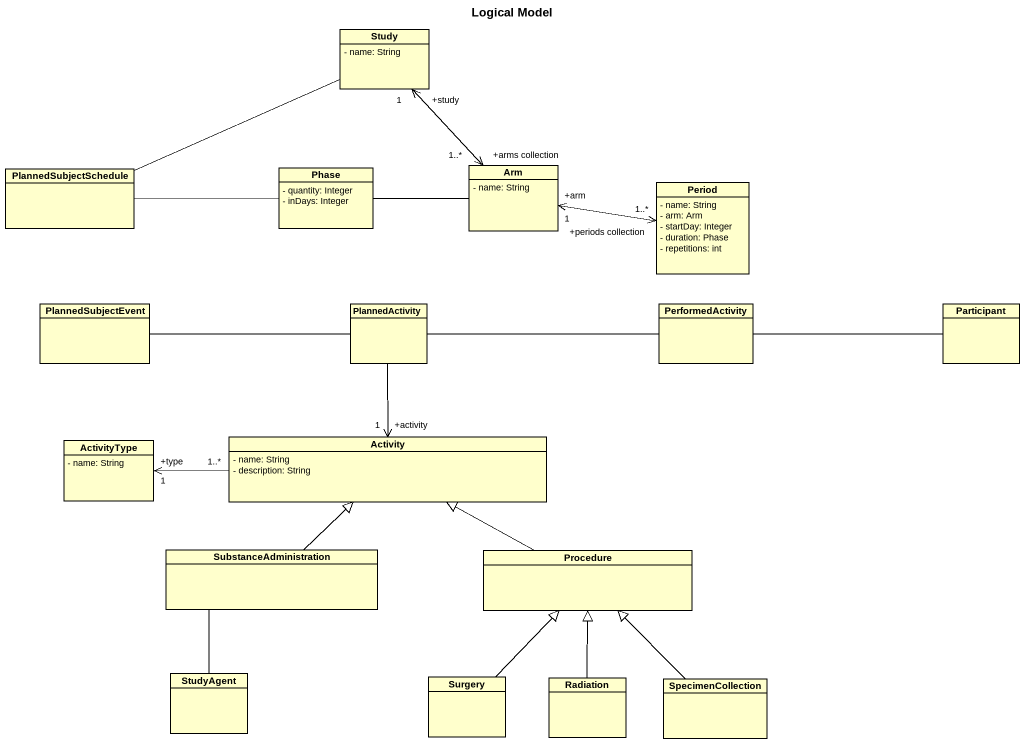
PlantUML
@startuml
title Logical Model
hide circle
hide empty members
skinparam classAttributeIconSize 0
class Study {
  - name: String
}
class PlannedSubjectSchedule
class Phase {
  - quantity: Integer
  - inDays: Integer
}
class Arm {
  - name: String
}
class Period {
  - name: String
  - arm: Arm
  - startDay: Integer
  - duration: Phase
  - repetitions: int
}
class PlannedSubjectEvent
class PlannedActivity
class PerformedActivity
class "Participant" as Participant_
class ActivityType {
  - name: String
}
class Activity {
  - name: String
  - description: String
}
class SubstanceAdministration
class Procedure
class StudyAgent
class Surgery
class Radiation
class SpecimenCollection
Study "+study\n1" <--> "+arms collection\n1..*" Arm
PlannedSubjectSchedule -right- Study
PlannedSubjectSchedule -right- Phase
Phase -right- Arm
Arm "+arm\n1" <-right-> "+periods collection\n1..*" Period
PlannedSubjectEvent -right- PlannedActivity
PlannedActivity -right- PerformedActivity
PlannedActivity --> "+activity\n1" Activity
PerformedActivity -right- Participant_
ActivityType "+type\n1" <-right- "1..*" Activity
SubstanceAdministration -up-|> Activity
SubstanceAdministration -- StudyAgent
Procedure -left-|> Activity
Surgery -up-|> Procedure
Radiation -up-|> Procedure
SpecimenCollection -up-|> Procedure
@enduml
